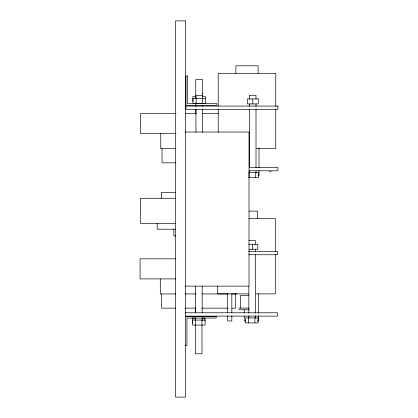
<?xml version="1.0" encoding="UTF-8"?>
<svg xmlns="http://www.w3.org/2000/svg" width="418" height="418" viewBox="0 0 418 418"><rect width="100%" height="100%" fill="white"/><g stroke="black" fill="none" stroke-linecap="round" stroke-linejoin="round"><path stroke-width="0.63" d="M202.014 93.731L202.464 93.731M195.985 96.647L192.85 96.647L192.85 101.663M202.255 96.647L205.39 96.647L205.39 98.528M176.062 113.508L140.532 113.508L140.532 133.572L176.062 133.572M185.32 113.508L196.371 113.508M202.364 113.508L218.541 113.508M185.237 132.041L249.013 132.041L249.013 286.126L185.237 286.126M256.443 148.562L275.765 148.562L275.765 108.993M175.994 148.62L160.768 148.62L160.768 133.572M175.994 162.832L162.032 162.832L162.032 148.62M249.243 167.446L277.939 167.446L277.939 170.79L249.243 170.79M269.239 171.788L271.099 171.788M248.872 172.566L258.486 172.566L258.486 177.582L248.872 177.582M257.974 175.638L259.019 175.638L259.008 170.492M175.576 192.421L161.343 192.421L161.343 198.273M175.879 198.273L140.443 198.273L140.443 223.353L175.879 223.353M249.029 211.121L257.634 211.121L257.634 218.645M249.029 218.645L275.295 218.645L275.295 251.725M175.889 229.205L157.178 229.205L157.178 223.353M175.889 235.893L173.883 235.893L173.883 229.205M248.956 240.622L255.534 240.622L255.534 244.54M248.741 244.253L257.791 244.253L257.791 249.269L249.128 249.269M248.773 251.396L277.468 251.396L277.468 254.74L248.773 254.74M175.879 258.831L140.061 258.831L140.061 278.895L175.696 278.895M248.595 293.885L217.731 293.885L217.731 286.1M255.973 293.885L275.295 293.885L275.295 254.322M175.696 293.943L160.298 293.943L160.298 278.895M185.08 293.943L196 293.943M202.192 293.943L228.228 293.943M231.682 293.943L236.865 293.943M248.579 295.557L240.439 295.557L240.439 308.097M238.756 308.097L249.065 308.097M175.675 308.155L161.562 308.155L161.562 293.943M185.08 308.155L195.927 308.155M201.873 308.155L228.228 308.155M231.828 308.155L235.595 308.155L235.595 293.943M238.756 309.769L249.065 309.769M185.508 312.774L277.468 312.774L277.468 316.118L185.508 316.118M185.258 316.379L216.19 316.379L216.19 318.051L186.93 318.051L186.93 345.639L185.258 345.639M195.551 318.077L192.416 318.077L192.416 323.093M201.821 318.077L204.956 318.077L204.956 320.585M245.763 320.967L244.227 320.967L244.227 315.987M257.498 320.967L258.549 320.967M275.765 106.402L275.765 73.322L218.206 73.322L218.206 106.402M259.008 147.967L259.008 167.916M258.549 293.608L258.549 313.15M258.549 315.752L258.538 320.967M258.105 73.322L258.105 65.798L235.867 65.798L235.867 73.322M256.004 99.218L256.004 95.299L249.316 95.299L249.316 99.218M256.004 103.789L256.004 106.402M256.004 109.014L256.004 167.79M256.004 171.056L256.004 173.015M255.534 249.112L255.534 251.725M255.534 254.337L255.534 313.113M255.534 315.726L255.534 318.338M255.351 172.566L255.351 177.582M254.881 317.894L254.881 322.91M252.833 98.925L252.833 103.941M252.357 244.253L252.357 249.269M249.316 103.789L249.316 106.402M249.316 109.014L249.316 167.79M249.316 171.056L249.316 173.015M249.081 172.566L249.081 177.582M248.846 286.34L248.846 313.113M248.846 315.726L248.846 318.338M248.611 317.894L248.611 322.91M244.227 309.769L244.227 312.878M231.838 293.864L231.838 312.575M231.838 315.804L231.838 320.967L227.658 320.967L227.658 315.804M227.658 293.864L227.658 312.575M218.206 108.993L218.206 132.344M202.641 98.601L202.641 95.351L195.953 95.351L195.953 98.601M202.641 105.09L202.641 106.391M202.641 108.988L202.641 132.36M202.464 95.774L202.464 79.488L195.776 79.488L195.776 98.382M202.411 98.345L202.411 103.361M202.171 286.126L202.171 312.742M202.171 317.936L202.171 320.533M201.962 320.063L201.993 353.806L195.305 353.806L195.305 325.141M196.141 98.345L196.141 103.361M195.953 105.09L195.953 106.391M195.953 108.988L195.953 132.36M195.776 102.859L195.776 106.198M195.776 109.375L195.776 114.015M195.692 320.063L195.692 325.079M195.483 286.126L195.483 312.742M195.483 317.936L195.483 320.533M195.305 307.554L195.305 312.763M195.305 317.978L195.305 320.58M185.508 20.9L175.476 20.9L175.476 397.1L185.508 397.1L185.508 20.9M187.651 76.034L185.979 76.034L185.979 105.294L216.911 105.294L216.911 103.622L187.651 103.622L187.651 76.034M205.546 98.345L193.006 98.345L193.006 103.361L205.546 103.361L205.546 98.345M258.261 98.925L247.399 98.925L247.399 103.941L258.261 103.941L258.261 98.925M277.939 106.073L185.979 106.073L185.979 109.417L277.939 109.417L277.939 106.073M258.016 317.894L245.476 317.894L245.476 322.91L258.016 322.91L258.016 317.894M205.097 320.063L192.557 320.063L192.557 325.079L205.097 325.079L205.097 320.063"/></g></svg>
